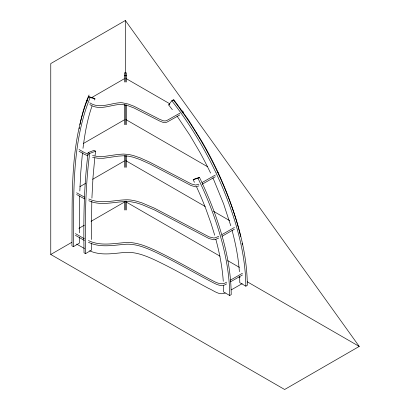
<?xml version="1.0" encoding="UTF-8"?>
<svg xmlns="http://www.w3.org/2000/svg" width="410" height="410" viewBox="0 0 410 410"><rect width="100%" height="100%" fill="white"/><g stroke="black" fill="none" stroke-linecap="round" stroke-linejoin="round"><path stroke-width="0.61" d="M91.794 201.269L91.425 239.491M79.648 196.021L79.33 232.793M79.817 191.009L80.785 172.026L82.471 152.802M91.912 198.138L93.008 177.248L94.782 157.932M82.989 148.343C84.793 134.049 87.197 119.71 92.03 106.093M95.074 155.436L95.617 151.182L94.126 150.321L88.16 152.607C83.84 185.807 83.507 219.376 84.029 252.801L85.521 253.662L91.568 250.023L91.461 243.161M95.617 151.182L89.652 153.468C85.331 186.668 84.998 220.237 85.521 253.662M79.161 128.827L79.376 127.628M79.955 124.619C82.02 114.482 84.732 104.417 89.067 94.997M94.49 99.989L94.997 98.887L93.506 98.026L88.668 96.627C69.51 143.623 72.529 196.098 71.934 245.815L73.426 246.676L79.473 243.038L79.386 237.574M94.997 98.887L90.159 97.488C71.002 144.484 74.02 196.959 73.426 246.676M172.359 109.701L168.684 104.939L171.795 100.747L173.286 99.886C185.335 115.23 196.021 131.62 205.507 148.661A233.029 134.536 60 0 1 223.153 184.572C236.637 216.454 246.994 250.438 247.338 285.319L245.846 286.18L239.799 282.69L239.645 276.376M172.6 100.819L173.286 99.886M125.363 20.5L50.763 63.57L50.763 254.472L284.637 389.5L359.237 346.429L125.363 20.5L125.363 82.02M86.459 102.326L86.459 100.604L87.555 99.973M91.389 97.759L124.266 78.776M83.44 143.474L124.256 119.91M168.684 104.939L169.678 104.365M179.846 113.201L167.382 120.197L165.537 120.909L163.657 120.894L159.762 119.366L133.973 106.236L127.987 103.966L122.339 102.792A12.336 7.124 0 0 0 120.156 102.705C110.034 103.274 99.333 109.132 89.79 102.828M181.907 112.012L182.968 111.402L182.968 113.124M179.846 114.928L167.382 121.919L165.537 122.631L163.657 122.621L159.762 121.088L133.973 107.958L127.987 105.688L122.339 104.514A12.336 7.124 0 0 0 120.156 104.427C110.039 104.996 99.333 110.854 89.79 104.55M79.878 186.663L85.423 183.46M92.634 179.298L124.25 161.043M78.889 228.365L84.424 225.167M91.061 221.333L124.256 202.171M50.763 254.472L71.76 242.351M193.202 179.77L194.694 178.909L199.46 177.366L197.968 178.227L193.202 179.77A221.851 128.084 60 0 1 194.427 182.327M215.276 175.049L202.145 182.517M215.276 176.772L202.145 184.239M234.428 227.473L222.051 234.535M234.428 229.195L222.051 236.257M242.453 273.27L230.44 280.127M242.453 274.992L230.44 281.849M242.228 283.612L231.24 289.885M223.532 285.642L223.67 292.002L229.718 295.492L231.209 294.631C230.999 264.645 223.091 235.248 212.518 207.373A230.399 133.024 60 0 0 199.46 177.371M218.725 236.309L215.46 237.738L213.83 238.031L209.131 236.883L154.508 208.218L141.85 202.827L136.094 201.054L131.046 200.08A21.935 12.664 0 0 0 127.53 199.798C114.595 199.757 101.275 204.646 88.78 198.988M218.725 238.031L215.46 239.46L213.83 239.753L209.131 238.605L154.508 209.94L141.85 204.554L136.094 202.776L131.046 201.802A21.935 12.664 0 0 0 127.53 201.52C114.595 201.479 101.275 206.368 88.78 200.71M226.617 282.167C221.057 286.221 214.814 281.665 209.741 279.184C191.88 269.678 174.373 259.474 156.113 250.741C146.718 246.41 136.745 242.043 126.172 242.5C113.59 243.366 100.404 246.41 88.447 240.567M226.617 283.894C221.057 287.943 214.814 283.392 209.741 280.906C191.88 271.399 174.373 261.201 156.113 252.463C146.718 248.132 136.745 243.765 126.172 244.227C113.59 245.088 100.404 248.132 88.447 242.289M198.891 184.177L195.59 185.074L191.265 183.911L150.137 162.38L139.984 157.814L133.24 155.492L128.627 154.462L123.415 154.058L118.208 154.421L103.305 156.553L97.785 156.502L92.583 155.61M198.891 185.904L195.59 186.796L191.265 185.633L150.137 164.102L139.984 159.536L133.24 157.214L128.627 156.184L123.415 155.779L118.208 156.143L103.305 158.275L97.785 158.229L92.583 157.332M225.198 293.022C219.309 295.753 213.646 290.418 208.48 288.327C190.45 278.682 172.759 268.35 154.227 259.684C145.114 255.532 135.336 251.673 125.127 252.416C113.293 253.4 100.942 255.948 89.621 250.797M124.307 75.722L126.418 75.722M88.611 154.38L84.342 152.546L79.069 149.527M88.012 155.872L84.342 154.268L79.069 151.249M84.48 197.138L76.634 192.792M84.48 198.86L76.634 194.514M84.352 238.728L75.43 233.618M84.352 240.45L75.43 235.34M84.516 248.537L76.629 244.114M125.916 78.464L169.673 103.725M180.748 110.121L182.968 111.402M88.668 96.627L90.159 97.488M125.911 119.592L207.583 166.747M216.967 172.159L218.622 173.117L218.622 174.839M125.916 160.725L205.246 206.527M213.569 211.329L229.656 220.616M88.16 152.607L89.652 153.468M125.916 201.853L220.021 256.183M227.77 260.657L239.394 267.371M238.974 276.996L240.081 277.637M247.286 281.798L359.237 346.429M86.459 100.604L87.299 101.208M171.795 100.747C183.844 116.091 194.53 132.481 204.016 149.522A233.029 134.536 60 0 1 221.661 185.433C235.145 217.32 245.503 251.299 245.846 286.18M173.748 99.656L188.446 119.869L202.099 141.778A228.816 132.107 60 0 1 220.016 176.736C228.631 196.006 235.776 215.957 240.66 236.503M177.053 116.091L189.902 135.285L199.608 151.782A224.911 129.852 60 0 1 210.596 173.092M230.774 225.751L223.665 204.031L214.035 180.508A224.911 129.852 60 0 0 212.826 177.853M214.702 235.222L210.981 223.189L205.774 208.659A221.851 128.084 60 0 0 196.59 186.939M215.865 239.404C219.57 253.113 222.287 267.13 223.281 281.311M232.065 230.399C235.714 243.909 238.364 257.726 239.389 271.697M242.069 243.232L242.32 244.457M229.718 295.492C229.508 265.506 221.6 236.109 211.027 208.234A230.399 133.024 60 0 0 197.968 178.232M126.418 82.02L126.418 72.883L124.307 72.883L124.307 82.02M126.418 104.74L126.418 124.696M126.418 155.585L126.418 167.331M126.418 201.125L126.418 210.007M125.363 104.74L125.363 124.696M125.363 155.585L125.363 167.331M125.363 201.125L125.363 210.007M124.307 104.324L124.307 124.696M124.307 155.585L124.307 167.331M124.307 201.525L124.307 210.007"/></g></svg>
